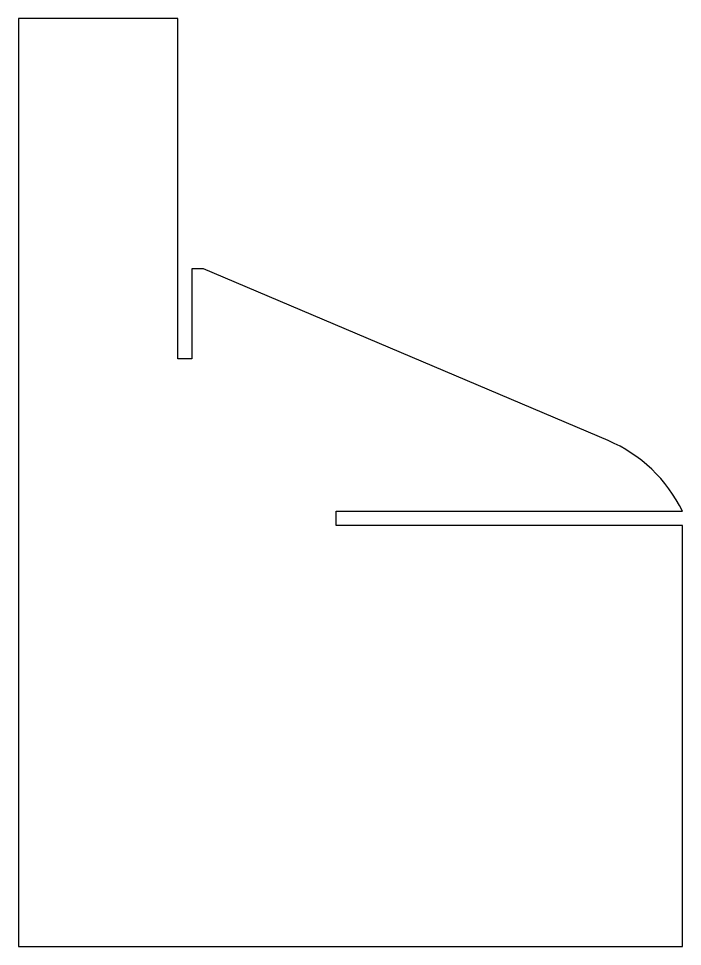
# Model space of a CAD drawing. Header units: millimetres. Extents: x -223 to 256, y -216 to 454.
import ezdxf

# ---------------------------------------------------------------- set-up
doc = ezdxf.new("R2010")
doc.units = ezdxf.units.MM
doc.layers.get('0').update_dxf_attribs({"linetype": 'CONTINUOUS'})

msp = doc.modelspace()

# ---------------------------------------------------------------- linework, layer by layer
msp.add_lwpolyline([(6.18, 88.1), (6.18, 98.3), (256.13, 98.3, 0.181885), (202.58, 149.29), (-89.55, 273.2), (-97.9, 273.2), (-97.9, 208.2), (-108.1, 208.2), (-108.1, 453.89), (-123, 453.89), (-123, 453.89), (-223, 453.89), (-223, -215.75), (256.18, -215.75), (256.18, 88.1)], format="xyb", close=True)

doc.saveas('drawing.dxf')
